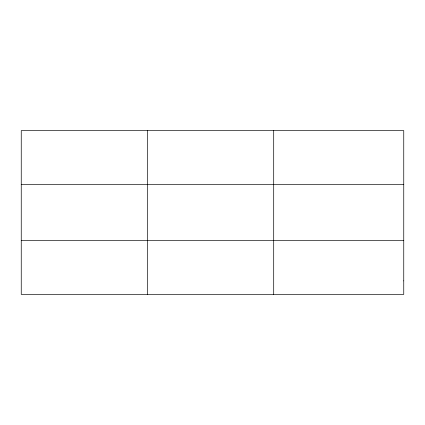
<?xml version="1.0" encoding="UTF-8"?>
<svg xmlns="http://www.w3.org/2000/svg" width="425" height="425" viewBox="0 0 425 425"><rect width="100%" height="100%" fill="white"/><g stroke="black" fill="none" stroke-linecap="round" stroke-linejoin="round"><path stroke-width="0.64" d="M147.475 294.382L147.475 130.618M273.7 294.382L273.7 130.618M21.25 184.663L403.75 184.663M21.25 240.337L403.75 240.337M403.75 280.872L403.75 294.382L21.25 294.382L21.25 130.618L403.75 130.618L403.75 280.872"/></g></svg>
